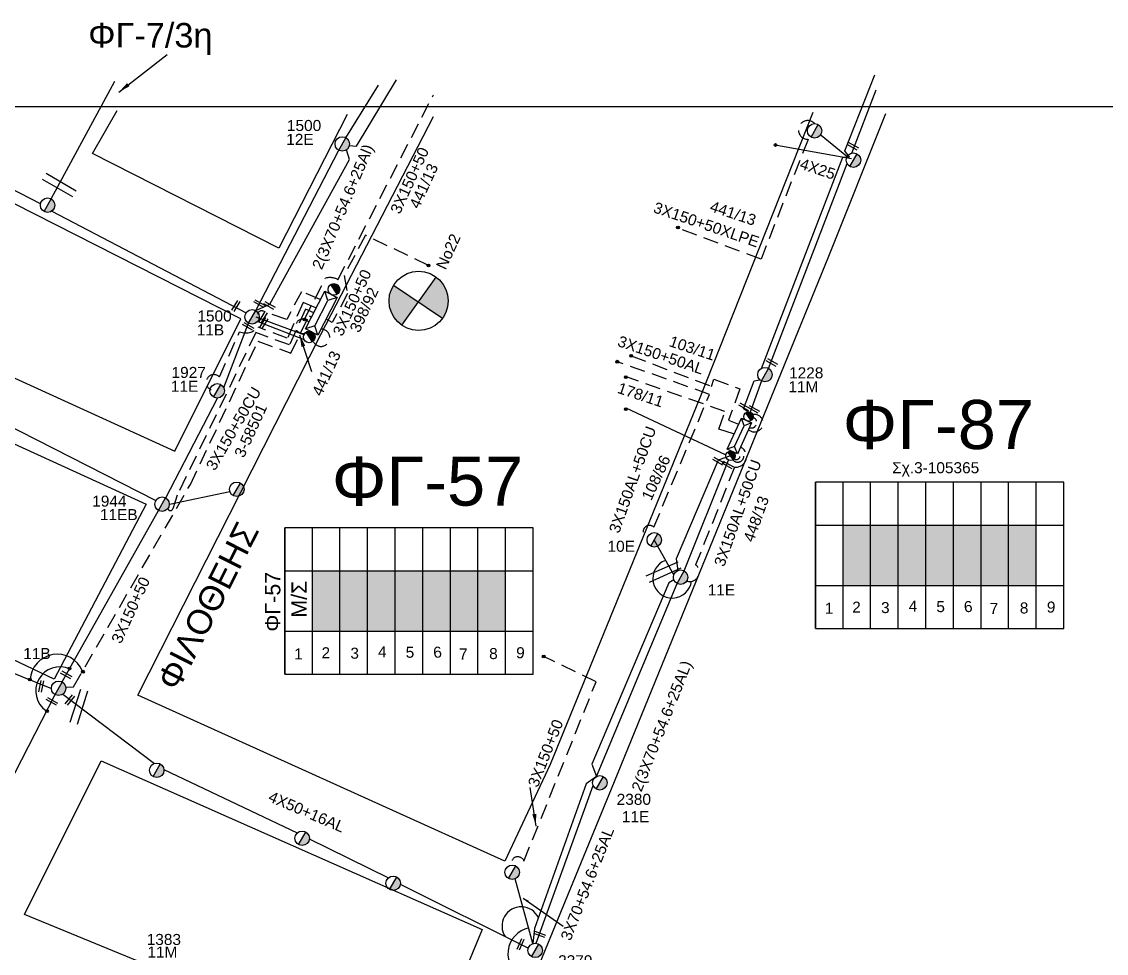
# Model space of a CAD drawing. Header units: millimetres. Extents: x 8791 to 11104, y 1833 to 2902.
# Drawn here: x 9140.8 to 9321.4, y 2741.7 to 2896.9 of the extents above; entities that cross this region are included whole.
import ezdxf
from ezdxf.enums import TextEntityAlignment as Align

# ---------------------------------------------------------------- set-up
doc = ezdxf.new("R2010")
doc.units = ezdxf.units.MM
doc.linetypes.add('DASHED', pattern=[19.05, 12.7, -6.35])
for name, color, linetype in [('Ασφαλειοκιβώτια Χ.Τ 9 αναχωρήσεων', 7, 'Continuous'), ('Γυμνά εναέρια ΧΤ (3Φ)   4x50AL', 7, 'Continuous'), ('Γυμνά εναέρια ΧΤ και ΦΟΠ (3Φ)   4x50+16AL', 7, 'Continuous'), ('Επιγραφές - Σχήματα', 7, 'Continuous'), ('Καλώδια ΧΤ   3x150+50AL', 7, 'DASHED'), ('Καλώδια ΧΤ   3x150+50CU', 7, 'DASHED'), ('Καλώδια ΧΤ   3x150AL+50CU', 7, 'DASHED'), ('Καλώδια ΧΤ   3x150AL+50XLPE', 7, 'DASHED'), ('Μηχανική τομή', 7, 'Continuous'), ('Στύλος ΦΜ', 7, 'Continuous'), ('Στύλος ΦΜ @ 1', 7, 'Continuous'), ('Συνδέσεις', 7, 'Continuous'), ('Συνεστραμμένα ΧΤ   3x70+54.6+25 AL', 7, 'SYN_LINE'), ('Συνεστραμμένα ΧΤ   3x70+54.6+25AL', 7, 'SYN_LINE'), ('Τομή', 7, 'Continuous'), ('Υποσταθμός εναέριος 2 στύλων', 7, 'Continuous'), ('Υποσταθμός πόλεως', 7, 'Continuous'), ('Υπόβαθρο ΔΕΗ', 7, 'Continuous')]:
    doc.layers.add(name, color=color, linetype=linetype)
doc.styles.add('ar', font='ARIAL.TTF')
doc.styles.get("Standard").update_dxf_attribs({"font": 'ARIAL.TTF'})
doc.linetypes.add('SYN_LINE', pattern='A,0.5,-0.0001,["/\\/\\/\\/",Standard,S=0.1,R=0,X=0,Y=-0.05],-0.25', length=0.7501)
doc.dimstyles.new('ISO-25', dxfattribs={"dimtxt": 2.5, "dimasz": 2.5, "dimexe": 1.25, "dimexo": 0.625, "dimtad": 1, "dimtxsty": 'Standard', "dimcen": 2.5, "dimadec": 0, "dimazin": 0, "dimtfac": 1, "dimtmove": 0, "dimatfit": 3, "dimfxl": 1, "dimarcsym": 0})

# ---------------------------------------------------------------- blocks, each defined once
blk = doc.blocks.new('ΥΠΑΡΧΩΝ ΤΣΙΜΕΝΤΕΝΙΟΣ ΣΤΥΛΟΣ')
at = {"layer": 'Στύλος ΦΜ'}
blk.add_hatch(color=256, dxfattribs=at).paths.add_polyline_path([(-1.29, -2.28, 0.574793), (2.62, 0, 0.268822), (1.3, 2.27)])
blk.add_line((-1.29, -2.28), (1.3, 2.27), dxfattribs=at)
blk.add_circle((0, 0), 2.62, dxfattribs=at)
at = {"layer": 'Στύλος ΦΜ', "flags": 4}
for tag, p in [('ΑΡΙΘΜΟΣ', (-4.68, 8.05)), ('ΤΥΠΟΣ', (-4.91, 3.03))]:
    blk.add_attdef(tag, p, '', height=4, dxfattribs=at)
blk = doc.blocks.new('ΥΠΟΣΤΑΘΜΟΣ ΕΝΑΕΡΙΟΣ ΕΠΙ 2 ΣΤΥΛΩΝ')
at = {"layer": 'Υποσταθμός εναέριος 2 στύλων', "linetype": 'Continuous'}
for points in [[(-11.97, -2.11, 0.574793), (-8.45, -0.07, 0.268822), (-9.64, 1.98)], [(9.68, -2.15, 0.574793), (13.19, -0.1, 0.268822), (12.01, 1.95)]]:
    blk.add_hatch(color=256, dxfattribs=at).paths.add_polyline_path(points)
for p, q in [((-11.97, -2.11), (-9.64, 1.98)), ((9.68, -2.15), (12.01, 1.95))]:
    blk.add_line(p, q, dxfattribs=at)
for centre in [(-10.81, -0.07), (10.84, -0.1)]:
    blk.add_circle(centre, 2.36, dxfattribs=at)
at = {"layer": 'Υποσταθμός πόλεως', "linetype": 'Continuous', "ltscale": 40}
blk.add_lwpolyline([(-8.57, 2.82), (8.57, 2.82), (8.57, -2.82), (-8.57, -2.82)], close=True, dxfattribs=at)
for points in [[(-5.75, 0), (-8.57, 2.82)], [(-8.57, -2.82), (-5.75, 0)], [(-5.75, 0), (5.75, 0)], [(5.75, 0), (8.57, 2.82)], [(8.57, -2.82), (5.75, 0)]]:
    blk.add_lwpolyline(points, dxfattribs=at)
at = {"layer": 'Υποσταθμός εναέριος 2 στύλων', "ltscale": 40, "flags": 1}
for tag, p in [('ΜΕΤΑΣΧΗΜΑΤΙΣΜΟΣ', (14.09, 2.51)), ('ΙΣΧΥΣ', (14.07, -0.28)), ('ΑΡΙΘΜΟΣ', (14.19, -3))]:
    blk.add_attdef(tag, p, '', height=1.8, dxfattribs=at)
blk = doc.blocks.new('ΤΟΜΗ')
at = {"layer": 'Τομή', "ltscale": 40}
for p, q in [((-5.68, 0), (5.68, 0)), ((5.68, -2.33), (-5.68, -2.33))]:
    blk.add_line(p, q, dxfattribs=at)
blk = doc.blocks.new('ΑΣΦΑΛΕΙΟΚΙΒΩΤΙΟ ΥΠΟΣΤΑΘΜΟΥ 9 ΑΝΑΧΩΡΗΣΕΩΝ')
at = {"layer": 'Ασφαλειοκιβώτια Χ.Τ 9 αναχωρήσεων', "ltscale": 40}
for p, q in [((-23.8, 40.36), (24.02, 40.36)), ((-9.72, 40.36), (-9.72, -40.64)), ((9.94, 40.36), (9.94, -40.64)), ((-23.8, 31.36), (24.02, 31.36)), ((-23.8, 22.36), (24.02, 22.36)), ((-23.8, 13.36), (24.02, 13.36)), ((-23.8, 4.36), (24.02, 4.36)), ((-23.8, -4.64), (24.02, -4.64)), ((-23.8, -13.64), (24.02, -13.64)), ((-23.8, -22.64), (24.02, -22.64)), ((-23.8, -31.64), (24.02, -31.64))]:
    blk.add_line(p, q, dxfattribs=at)
at = {"layer": 'Ασφαλειοκιβώτια Χ.Τ 9 αναχωρήσεων'}
blk.add_lwpolyline([(-23.8, -40.64), (24.02, -40.64), (24.02, 40.36), (-23.8, 40.36)], close=True, dxfattribs=at)
for s, rotation, p in [('1', 270, (-18.96, 37.31)), ('2', 270, (-18.6, 28.38)), ('3', 270, (-18.74, 18.97)), ('4', 270, (-18.26, 9.95)), ('5', 270, (-18.42, 0.93)), ('6', 274.9707, (-18.52, -8.21)), ('7', 270, (-19, -16.47)), ('8', 270, (-18.86, -26.29)), ('9', 266.863, (-18.5, -35))]:
    blk.add_text(s, height=3.6, rotation=rotation, dxfattribs=at).set_placement(p)
at = {"layer": 'Ασφαλειοκιβώτια Χ.Τ 9 αναχωρήσεων', "ltscale": 40}
for tag, height, p in [('ΟΝΟΜΑ', 5, (-0.16, 44.31)), ('ΚΕΙΜΕΝΟ 1', 2, (17.06, 35.59)), ('ΚΕΙΜΕΝΟ 2', 2, (17.06, 26.88)), ('ΚΕΙΜΕΝΟ 3', 2, (17.06, 17.69)), ('ΚΕΙΜΕΝΟ 4', 2, (17.06, 8.71)), ('ΚΕΙΜΕΝΟ 5', 2, (17.06, -0.13)), ('ΚΕΙΜΕΝΟ 6', 2, (17.06, -9.05)), ('ΚΕΙΜΕΝΟ 7', 2, (17.06, -18.13)), ('ΚΕΙΜΕΝΟ 8', 2, (17.06, -26.85)), ('ΚΕΙΜΕΝΟ 9', 2, (17.06, -35.99)), ('ΣΧ', 2, (-0.1, -42.64))]:
    blk.add_attdef(tag, text='', height=height, dxfattribs=at).set_placement(p, align=Align.MIDDLE_CENTER)
blk = doc.blocks.new('ΜΗΧΑΝΙΚΗ ΤΟΜΗ')
at = {"layer": 'Μηχανική τομή', "ltscale": 40}
for p, q in [((-1.89, 0.78), (1.89, 0.78)), ((1.89, 0), (-1.89, 0))]:
    blk.add_line(p, q, dxfattribs=at)
blk = doc.blocks.new('A$C7C6752A3')
at = {"layer": 'Μηχανική τομή', "xscale": 0.5, "yscale": 0.5, "zscale": 0.5}
blk.add_blockref('ΜΗΧΑΝΙΚΗ ΤΟΜΗ', (0.95, 0), dxfattribs=at)
blk = doc.blocks.new('_ΣΥΝΔΕΣΗ')
at = {"layer": 'Συνδέσεις', "linetype": 'SYN_LINE', "ltscale": 40}
blk.add_hatch(color=256, dxfattribs=at).paths.add_polyline_path([(0.5, -0.01, 1), (-0.5, -0.01, 1)])
at = {"layer": 'Συνδέσεις'}
blk.add_circle((0, -0.01), 0.5, dxfattribs=at)

msp = doc.modelspace()

# ---------------------------------------------------------------- hatches: boundary and pattern name
at = {"layer": 'Ασφαλειοκιβώτια Χ.Τ 9 αναχωρήσεων', "ltscale": 20}
for color, points in [(1, [(9277.48, 2812.97), (9277.48, 2802.94), (9282.08, 2802.94), (9282.08, 2812.97)]), (62, [(9282.11, 2813.07), (9282.11, 2803.04), (9286.7, 2803.04), (9286.7, 2813.07)]), (27, [(9286.67, 2813.07), (9286.67, 2803.04), (9291.27, 2803.04), (9291.27, 2813.07)]), (2, [(9291.37, 2812.99), (9291.37, 2802.96), (9295.97, 2802.96), (9295.97, 2812.99)]), (85, [(9295.95, 2812.99), (9295.95, 2802.96), (9300.55, 2802.96), (9300.55, 2812.99)]), (151, [(9300.55, 2813.02), (9300.55, 2802.99), (9305.14, 2802.99), (9305.14, 2813.02)]), (30, [(9305.14, 2813.02), (9305.14, 2802.99), (9309.74, 2802.99), (9309.74, 2813.02)]), (151, [(9189.16, 2805.42), (9189.16, 2795.39), (9193.75, 2795.39), (9193.75, 2805.42)]), (1, [(9193.75, 2805.42), (9193.75, 2795.39), (9198.35, 2795.39), (9198.35, 2805.42)]), (85, [(9198.35, 2805.42), (9198.35, 2795.39), (9202.94, 2795.39), (9202.94, 2805.42)]), (173, [(9202.94, 2805.42), (9202.94, 2795.39), (9207.53, 2795.39), (9207.53, 2805.42)]), (30, [(9207.53, 2805.42), (9207.53, 2795.39), (9212.13, 2795.39), (9212.13, 2805.42)]), (2, [(9212.1, 2805.35), (9212.1, 2795.31), (9216.7, 2795.31), (9216.7, 2805.35)]), (6, [(9216.75, 2805.42), (9216.75, 2795.39), (9221.35, 2795.39), (9221.35, 2805.42)])]:
    msp.add_hatch(color=color, dxfattribs=at).paths.add_polyline_path(points)
at = {"layer": 'Επιγραφές - Σχήματα'}
h = msp.add_hatch(color=1, dxfattribs=at)
h.paths.add_polyline_path([(9209.75, 2854.36), (9206.79, 2850.21), (9210.83, 2847.48, 0.158648), (9211.78, 2850.38, 0.239646)])
h.paths.add_polyline_path([(9206.79, 2850.21), (9202.67, 2853, 0.140748), (9201.92, 2850.38, 0.245453), (9204.03, 2846.34)])

# ---------------------------------------------------------------- linework, layer by layer
at = {"layer": 'Γυμνά εναέρια ΧΤ (3Φ)   4x50AL', "color": 85}
msp.add_lwpolyline([(9126.28, 2745.88), (9146.31, 2784.82)], dxfattribs=at)
at = {"layer": 'Γυμνά εναέρια ΧΤ και ΦΟΠ (3Φ)   4x50+16AL', "color": 1}
for points in [[(9143.9, 2866.56), (9101.7, 2888.31)], [(9145.78, 2865.34), (9178.13, 2848.41)]]:
    msp.add_lwpolyline(points, dxfattribs=at)
at = {"layer": 'Γυμνά εναέρια ΧΤ και ΦΟΠ (3Φ)   4x50+16AL', "color": 27}
msp.add_lwpolyline([(9145.68, 2867.36), (9156.26, 2886.96)], dxfattribs=at)
at = {"layer": 'Γυμνά εναέρια ΧΤ και ΦΟΠ (3Φ)   4x50+16AL', "color": 85}
for points in [[(9174.4, 2835.94), (9178.53, 2846.67)], [(9164.73, 2817.56), (9173.38, 2834.21)], [(9147.5, 2786.91), (9163.54, 2815.47)]]:
    msp.add_lwpolyline(points, dxfattribs=at)
at = {"layer": 'Γυμνά εναέρια ΧΤ και ΦΟΠ (3Φ)   4x50+16AL', "color": 173}
for points in [[(9128.95, 2834.54), (9163.1, 2817.12)], [(9165.34, 2816.53), (9175.43, 2818.62)]]:
    msp.add_lwpolyline(points, dxfattribs=at)
at = {"layer": 'Γυμνά εναέρια ΧΤ και ΦΟΠ (3Φ)   4x50+16AL', "color": 30}
msp.add_lwpolyline([(9125.9, 2793.81), (9145.7, 2785.81)], dxfattribs=at)
at = {"layer": 'Γυμνά εναέρια ΧΤ και ΦΟΠ (3Φ)   4x50+16AL', "color": 2}
for points in [[(9147.63, 2784.91), (9162.87, 2773.34)], [(9164.43, 2772.33), (9186.64, 2761.77)], [(9188.65, 2760.77), (9201.82, 2754.29)], [(9203.8, 2753.21), (9225.12, 2742.59)]]:
    msp.add_lwpolyline(points, dxfattribs=at)
at = {"layer": 'Επιγραφές - Σχήματα'}
msp.add_lwpolyline([(8808.32, 2882.76), (10848.36, 2882.76), (10848.36, 2881.87)], dxfattribs=at)
at = {"layer": 'Επιγραφές - Σχήματα', "color": 1}
for points in [[(9204.03, 2846.34), (9209.75, 2854.36)], [(9202.67, 2853), (9210.83, 2847.48)]]:
    msp.add_lwpolyline(points, dxfattribs=at)
msp.add_circle((9206.85, 2850.38), 4.93, dxfattribs=at)
at = {"layer": 'Καλώδια ΧΤ   3x150+50AL', "color": 151, "ltscale": 0.2}
for points in [[(9208.51, 2856.3), (9197.99, 2861.32), (9194.45, 2854.59), (9195.01, 2851.61), (9192.47, 2846.78)], [(9192.47, 2846.78), (9191.43, 2847.32)]]:
    msp.add_lwpolyline(points, dxfattribs=at)
at = {"layer": 'Καλώδια ΧΤ   3x150+50AL', "color": 30, "ltscale": 0.2}
for points in [[(9148.09, 2786.03), (9149.4, 2786.11), (9168.84, 2819.8), (9180.09, 2843.68), (9185.55, 2841.7), (9188.61, 2847.9), (9189.06, 2847.65)], [(9242.23, 2841.23), (9255.62, 2836.15), (9255.98, 2837.33), (9260.33, 2835.75), (9258.46, 2830.52), (9260.13, 2829.85)]]:
    msp.add_lwpolyline(points, dxfattribs=at)
at = {"layer": 'Καλώδια ΧΤ   3x150+50AL', "color": 27, "linetype": 'DASHED', "ltscale": 0.2}
msp.add_lwpolyline([(9224.39, 2757.08), (9236.41, 2786.94), (9227.67, 2791.18)], dxfattribs=at)
msp.add_arc((9223.37, 2756.71), 1.09, 19.6854, 195.9433, dxfattribs=at)
at = {"layer": 'Καλώδια ΧΤ   3x150+50CU', "color": 173, "ltscale": 0.2}
msp.add_lwpolyline([(9189.41, 2848.4), (9187.99, 2849.01), (9185.36, 2843.04), (9179.76, 2845.12), (9166.65, 2818.05), (9165.9, 2815.73, -0.810624), (9165.11, 2815.82, -2.226911)], format="xyb", dxfattribs=at)
at = {"layer": 'Καλώδια ΧΤ   3x150+50CU', "color": 151, "ltscale": 0.2}
msp.add_lwpolyline([(9190.5, 2844.63), (9190.49, 2844.64)], dxfattribs=at)
at = {"layer": 'Καλώδια ΧΤ   3x150+50CU', "color": 6, "ltscale": 0.2}
msp.add_arc((9190.61, 2844.25), 1.45, 211.0952, 85.7195, dxfattribs=at)
at = {"layer": 'Καλώδια ΧΤ   3x150AL+50CU', "color": 6, "linetype": 'SYN_LINE', "ltscale": 10}
msp.add_line((9180.05, 2846.97), (9187.77, 2843.98), dxfattribs=at)
at = {"layer": 'Καλώδια ΧΤ   3x150AL+50CU', "color": 2, "linetype": 'DASHED', "ltscale": 0.2}
for points in [[(9193.42, 2853.91), (9209.33, 2884.72)], [(9187.82, 2847.28), (9191.37, 2854.17)]]:
    msp.add_lwpolyline(points, dxfattribs=at)
at = {"layer": 'Καλώδια ΧΤ   3x150AL+50CU', "color": 1, "linetype": 'DASHED', "ltscale": 0.2}
msp.add_lwpolyline([(9190.48, 2850.64), (9187.35, 2851.91), (9184.89, 2847.31), (9181, 2848.65)], dxfattribs=at)
at = {"layer": 'Καλώδια ΧΤ   3x150AL+50CU', "color": 85, "linetype": 'DASHED', "ltscale": 0.2}
msp.add_lwpolyline([(9189.72, 2849.22), (9187.62, 2850.1), (9184.98, 2844.15), (9180.12, 2845.99)], dxfattribs=at)
msp.add_lwpolyline([(9172.29, 2835.61, -1.242168), (9173.67, 2837.72), (9177.05, 2845.24, 0.312099), (9180.1, 2845.97)], format="xyb", dxfattribs=at)
at = {"layer": 'Καλώδια ΧΤ   3x150AL+50CU', "color": 85, "ltscale": 0.2}
msp.add_lwpolyline([(9246.01, 2812.7), (9255.29, 2834.82), (9239.93, 2840.26)], dxfattribs=at)
at = {"layer": 'Καλώδια ΧΤ   3x150AL+50CU', "color": 151, "ltscale": 0.2}
msp.add_lwpolyline([(9259.26, 2828.25), (9256.85, 2829.01), (9256.85, 2829.01), (9257.86, 2831.95), (9241.15, 2837.82)], dxfattribs=at)
at = {"layer": 'Καλώδια ΧΤ   3x150AL+50CU', "color": 2, "linetype": 'DASHED', "ltscale": 0.2}
for centre, radius, start, end in [((9192.1, 2851.66), 2.61, 59.6947, 106.3122), ((9187.57, 2846.15), 1.2, 34.8578, 293.8399), ((9259.99, 2824.53), 1.01, 215.6507, 76.9415)]:
    msp.add_arc(centre, radius, start, end, dxfattribs=at)
at = {"layer": 'Καλώδια ΧΤ   3x150AL+50CU', "color": 1, "linetype": 'DASHED', "ltscale": 0.2}
for centre, radius, start, end in [((9180.7, 2848.04), 0.68, 63.3341, 169.2767), ((9262.75, 2830.02), 1.46, 227.7668, 105.5706)]:
    msp.add_arc(centre, radius, start, end, dxfattribs=at)
at = {"layer": 'Καλώδια ΧΤ   3x150AL+50CU', "color": 3, "linetype": 'DASHED', "ltscale": 0.1}
msp.add_arc((9262.24, 2830.13), 0.909, 252.5105, 84.4503, dxfattribs=at)
at = {"layer": 'Καλώδια ΧΤ   3x150AL+50CU', "color": 27, "linetype": 'DASHED', "ltscale": 0.1}
msp.add_arc((9259.74, 2824.58), 0.634, 233.8873, 52.9378, dxfattribs=at)
at = {"layer": 'Καλώδια ΧΤ   3x150AL+50CU', "color": 85, "ltscale": 0.2}
msp.add_arc((9245.28, 2811.94), 1.05, 46.3139, 251.0018, dxfattribs=at)
at = {"layer": 'Καλώδια ΧΤ   3x150AL+50CU', "color": 0, "linetype": 'Continuous', "ltscale": 0.2}
for centre, radius, start, end in [((9249.08, 2804.13), 3.24, 110.649, 352.8411), ((9146.68, 2787), 4.53, 22.4779, 176.5444), ((9147.11, 2785.42), 4.02, 65.5934, 236.0459), ((9223.92, 2746.28), 3.19, 24.9871, 214.0322), ((9226.17, 2741.63), 4.45, 102.8682, 243.9081)]:
    msp.add_arc(centre, radius, start, end, dxfattribs=at)
at = {"layer": 'Καλώδια ΧΤ   3x150AL+50XLPE', "color": 3, "linetype": 'SYN_LINE', "ltscale": 11}
msp.add_line((9277.79, 2875.37), (9282.81, 2888.03), dxfattribs=at)
at = {"layer": 'Καλώδια ΧΤ   3x150AL+50XLPE', "color": 0, "linetype": 'SYN_LINE', "ltscale": 10}
msp.add_line((9278.9, 2874.02), (9266.48, 2876.24), dxfattribs=at)
at = {"layer": 'Καλώδια ΧΤ   3x150AL+50XLPE', "color": 0, "ltscale": 0.2}
for p, q in [((9278.58, 2874.31), (9277.79, 2875.37)), ((9277.46, 2874.31), (9278.58, 2874.31))]:
    msp.add_line(p, q, dxfattribs=at)
at = {"layer": 'Καλώδια ΧΤ   3x150AL+50XLPE', "color": 3, "ltscale": 0.2}
msp.add_lwpolyline([(9271.69, 2877.29), (9263.86, 2857.33), (9249.8, 2862.59)], dxfattribs=at)
at = {"layer": 'Καλώδια ΧΤ   3x150AL+50XLPE', "color": 85, "ltscale": 0.2}
msp.add_lwpolyline([(9260.45, 2826.04, -0.846831), (9259.47, 2822.71), (9252.97, 2806.44, -0.844865), (9251.49, 2803.72)], format="xyb", dxfattribs=at)
at = {"layer": 'Καλώδια ΧΤ   3x150AL+50XLPE', "color": 3, "ltscale": 0.2}
msp.add_arc((9271.65, 2878.85), 1.56, 43.3323, 271.5603, dxfattribs=at)
at = {"layer": 'Συνεστραμμένα ΧΤ   3x70+54.6+25 AL', "color": 2, "ltscale": 10}
msp.add_line((9196.48, 2876.15), (9203.14, 2887.22), dxfattribs=at)
at = {"layer": 'Συνεστραμμένα ΧΤ   3x70+54.6+25 AL', "color": 3, "ltscale": 5}
msp.add_line((9273.86, 2877.98), (9278.16, 2874.47), dxfattribs=at)
at = {"layer": 'Συνεστραμμένα ΧΤ   3x70+54.6+25 AL', "color": 2, "ltscale": 20}
msp.add_line((9195.27, 2876.26), (9196.48, 2876.15), dxfattribs=at)
at = {"layer": 'Συνεστραμμένα ΧΤ   3x70+54.6+25 AL', "color": 3, "linetype": 'SYN_LINE', "ltscale": 20}
msp.add_line((9263.93, 2839.15), (9277.46, 2874.31), dxfattribs=at)
at = {"layer": 'Συνεστραμμένα ΧΤ   3x70+54.6+25AL', "color": 6, "ltscale": 20}
msp.add_line((9179.72, 2848.76), (9193.54, 2875.47), dxfattribs=at)
at = {"layer": 'Συνεστραμμένα ΧΤ   3x70+54.6+25AL', "color": 2, "ltscale": 20}
for p, q in [((9195.35, 2873.94), (9194.86, 2875.56)), ((9258.79, 2824.59), (9256.72, 2823.87)), ((9256.72, 2823.87), (9249.75, 2807.41)), ((9249.75, 2807.41), (9250.03, 2805.48)), ((9248.51, 2803.45), (9235.68, 2773.25)), ((9249.35, 2803.94), (9248.51, 2803.45)), ((9235.68, 2773.25), (9236.47, 2771.19)), ((9236.47, 2771.19), (9234.75, 2769.96)), ((9234.75, 2769.96), (9226.15, 2745.83)), ((9226.15, 2745.83), (9225.86, 2743.33))]:
    msp.add_line(p, q, dxfattribs=at)
at = {"layer": 'Συνεστραμμένα ΧΤ   3x70+54.6+25AL', "color": 2, "ltscale": 10}
msp.add_line((9179.77, 2847.71), (9187.87, 2844.73), dxfattribs=at)
at = {"layer": 'Συνεστραμμένα ΧΤ   3x70+54.6+25AL', "color": 3, "ltscale": 5}
for p, q in [((9262.72, 2837.08), (9263.66, 2837.25)), ((9260.93, 2832.41), (9262.72, 2837.08)), ((9261.71, 2831.9), (9260.93, 2832.41))]:
    msp.add_line(p, q, dxfattribs=at)
at = {"layer": 'Συνεστραμμένα ΧΤ   3x70+54.6+25AL', "color": 1, "ltscale": 7}
msp.add_line((9263.92, 2837.05), (9262.07, 2831.85), dxfattribs=at)
at = {"layer": 'Συνεστραμμένα ΧΤ   3x70+54.6+25AL', "color": 27, "ltscale": 20}
for p, q in [((9251.07, 2805.4), (9258.45, 2823.88)), ((9236.47, 2771.19), (9249.88, 2803.31)), ((9226.43, 2743.39), (9235.9, 2769.69))]:
    msp.add_line(p, q, dxfattribs=at)
at = {"layer": 'Συνεστραμμένα ΧΤ   3x70+54.6+25AL', "color": 85, "ltscale": 8}
msp.add_line((9249.34, 2804.74), (9246.09, 2810.58), dxfattribs=at)
at = {"layer": 'Συνεστραμμένα ΧΤ   3x70+54.6+25AL', "color": 27, "ltscale": 10}
msp.add_line((9225.86, 2743.33), (9222.94, 2754.13), dxfattribs=at)
at = {"layer": 'Συνεστραμμένα ΧΤ   3x70+54.6+25AL', "color": 6, "ltscale": 10}
msp.add_lwpolyline([(9194.73, 2877.56), (9200.19, 2886.33)], dxfattribs=at)
at = {"layer": 'Συνεστραμμένα ΧΤ   3x70+54.6+25AL', "color": 1, "ltscale": 11}
msp.add_lwpolyline([(9278.99, 2875.01), (9283.02, 2885.55)], dxfattribs=at)
at = {"layer": 'Συνεστραμμένα ΧΤ   3x70+54.6+25AL', "color": 2, "ltscale": 20}
msp.add_lwpolyline([(9179.72, 2848.76), (9182.08, 2849.84), (9195.35, 2873.94)], dxfattribs=at)
at = {"layer": 'Συνεστραμμένα ΧΤ   3x70+54.6+25AL', "color": 1, "ltscale": 20}
msp.add_lwpolyline([(9265.11, 2839.14), (9278.18, 2873.28)], dxfattribs=at)
at = {"layer": 'Συνεστραμμένα ΧΤ   3x70+54.6+25AL', "color": 27, "ltscale": 20}
msp.add_lwpolyline([(9257.96, 2824.74), (9241.4, 2832.49)], dxfattribs=at)
at = {"layer": 'Υπόβαθρο ΔΕΗ'}
for points in [[(9077.3, 2348.76), (9052.95, 2293.05), (9045.61, 2289.44), (9040.98, 2290.83), (9064.05, 2345.72), (9121.74, 2483.07), (9147.92, 2546.6), (9182.28, 2630.14), (9204.78, 2685.81), (9239.45, 2770.36), (9275.14, 2857.83), (9284.65, 2881.57)], [(9074.36, 2882.15), (9070.43, 2869.03), (9166.24, 2825.33), (9177.27, 2847.39), (9108.57, 2882.26)], [(9194.96, 2881.43), (9183.55, 2859.18), (9152.54, 2874.92), (9156.65, 2882.07)], [(9272.49, 2881.76), (9253.65, 2834.22), (9228.74, 2773.18), (9221.21, 2757.04), (9160.09, 2784.7), (9190.58, 2844.77), (9209.34, 2881.12)]]:
    msp.add_lwpolyline(points, dxfattribs=at)
for points in [[(9067.06, 2859.65), (9161.51, 2816.54), (9146.18, 2787.38), (9057.58, 2829.51)], [(9154.01, 2773.77), (9217.43, 2745.66), (9207.23, 2721.05), (9141.2, 2748.17)]]:
    msp.add_lwpolyline(points, close=True, dxfattribs=at)

# ---------------------------------------------------------------- block references
at = {"layer": 'Ασφαλειοκιβώτια Χ.Τ 9 αναχωρήσεων', "xscale": 0.5104822389464277, "yscale": 0.5104822389464277, "zscale": 0.5104822389464277, "rotation": 90}
msp.add_blockref('ΑΣΦΑΛΕΙΟΚΙΒΩΤΙΟ ΥΠΟΣΤΑΘΜΟΥ 9 ΑΝΑΧΩΡΗΣΕΩΝ', (9293.53, 2807.95), dxfattribs=at)
msp.add_blockref('ΑΣΦΑΛΕΙΟΚΙΒΩΤΙΟ ΥΠΟΣΤΑΘΜΟΥ 9 ΑΝΑΧΩΡΗΣΕΩΝ', (9205.17, 2800.35), dxfattribs=at).add_auto_attribs({'ΟΝΟΜΑ': 'ΦΓ-57'})
at = {"layer": 'Επιγραφές - Σχήματα', "ltscale": 20}
for p, xscale, yscale, zscale, rotation in [((9278.19, 2876.45), 1.020964477892855, 1.020964477892855, 1.020964477892855, 330.6727937061742), ((9176.75, 2850.47), 1.020964477892856, 1.020964477892856, 1.020964477892856, 238.6273482189124), ((9179.4, 2850.22), 1.020964477892855, 1.020964477892855, 1.020964477892855, 330.6727937061744), ((9181.06, 2849.92), 1.020964477892855, 1.020964477892855, 1.020964477892855, 330.6727937061744), ((9181.28, 2848.62), 1.020964477892856, 1.020964477892856, 1.020964477892856, 238.6273482189124), ((9177.52, 2846.44), 1.020964477892855, 1.020964477892855, 1.020964477892855, 330.6727937061743), ((9181.4, 2847.62), 1.020964477892856, 1.020964477892856, 1.020964477892856, 238.6273482189124), ((9264.72, 2840.43), 1.020964477892855, 1.020964477892855, 1.020964477892855, 330.6727937061743), ((9260.16, 2833.04), 1.020964477892855, 1.020964477892855, 1.020964477892855, 330.6727937061743), ((9261.7, 2832.61), 1.020964477892855, 1.020964477892855, 1.020964477892855, 330.6727937061743), ((9255.82, 2823.99), 1.020964477892855, 1.020964477892855, 1.020964477892855, 330.6727937061743), ((9257.37, 2823.37), 1.020964477892855, 1.020964477892855, 1.020964477892855, 330.6727937061743), ((9147.23, 2788.4), 1.020964477892855, 1.020964477892855, 1.020964477892855, 330.6727937061745), ((9144.02, 2785.2), 1.020964477892855, 1.020964477892855, 1.020964477892855, 78.86946751347263), ((9144.84, 2783.98), 1.020964477892855, 1.020964477892855, 1.020964477892855, 330.6727937061745), ((9148.33, 2783.03), 1.020964477892855, 1.020964477892855, 1.020964477892855, 51.3988171082712)]:
    msp.add_blockref('A$C7C6752A3', p, dxfattribs=dict(at, xscale=xscale, yscale=yscale, zscale=zscale, rotation=rotation))
at = {"layer": 'Μηχανική τομή'}
for p, xscale, yscale, zscale, rotation in [((9227.09, 2745.06), 0.5104822389465117, 0.5104822389465117, 0.5104822389465117, 160.1680986186959), ((9223.64, 2743.3), 0.510482238946582, 0.510482238946582, 0.510482238946582, 246.3533395885863)]:
    msp.add_blockref('ΜΗΧΑΝΙΚΗ ΤΟΜΗ', p, dxfattribs=dict(at, xscale=xscale, yscale=yscale, zscale=zscale, rotation=rotation))
at = {"layer": 'Στύλος ΦΜ @ 1', "ltscale": 40}
ref = msp.add_blockref('ΥΠΑΡΧΩΝ ΤΣΙΜΕΝΤΕΝΙΟΣ ΣΤΥΛΟΣ', (9194.14, 2876.52), dxfattribs=dict(at, xscale=0.4594340150515993, yscale=0.4594340150515993, zscale=0.4594340150515993))
ref.add_attrib('ΤΥΠΟΣ', '12E', (9184.81, 2876.37), dxfattribs={"layer": 'Στύλος ΦΜ', "height": 1.838, "flags": 4})
ref.add_attrib('ΑΡΙΘΜΟΣ', '1500', (9184.92, 2878.68), dxfattribs={"layer": 'Στύλος ΦΜ', "height": 1.838, "flags": 4})
at = {"layer": 'Στύλος ΦΜ @ 1', "ltscale": 40, "xscale": 0.4594340150515993, "yscale": 0.4594340150515993, "zscale": 0.4594340150515993}
for p in [(9272.78, 2878.71), (9279.25, 2873.83), (9145.08, 2866.32), (9176.57, 2819), (9163.24, 2772.2), (9187.45, 2760.88), (9222.43, 2755.22), (9202.61, 2753.38)]:
    msp.add_blockref('ΥΠΑΡΧΩΝ ΤΣΙΜΕΝΤΕΝΙΟΣ ΣΤΥΛΟΣ', p, dxfattribs=at)
at = {"layer": 'Στύλος ΦΜ @ 1', "ltscale": 40}
ref = msp.add_blockref('ΥΠΑΡΧΩΝ ΤΣΙΜΕΝΤΕΝΙΟΣ ΣΤΥΛΟΣ', (9179.12, 2847.72), dxfattribs=dict(at, xscale=0.4594340150515993, yscale=0.4594340150515993, zscale=0.4594340150515993))
ref.add_attrib('ΤΥΠΟΣ', '11B', (9169.9, 2844.64), dxfattribs={"layer": 'Στύλος ΦΜ', "height": 1.838, "flags": 4})
ref.add_attrib('ΑΡΙΘΜΟΣ', '1500', (9170.01, 2846.95), dxfattribs={"layer": 'Στύλος ΦΜ', "height": 1.838, "flags": 4})
ref = msp.add_blockref('ΥΠΑΡΧΩΝ ΤΣΙΜΕΝΤΕΝΙΟΣ ΣΤΥΛΟΣ', (9173.31, 2835.41), dxfattribs=dict(at, xscale=0.4594340150515993, yscale=0.4594340150515993, zscale=0.4594340150515993))
ref.add_attrib('ΤΥΠΟΣ', '11E', (9165.6, 2835.24), dxfattribs={"layer": 'Στύλος ΦΜ', "height": 1.838, "flags": 4})
ref.add_attrib('ΑΡΙΘΜΟΣ', '1927', (9165.71, 2837.55), dxfattribs={"layer": 'Στύλος ΦΜ', "height": 1.838, "flags": 4})
ref = msp.add_blockref('ΥΠΑΡΧΩΝ ΤΣΙΜΕΝΤΕΝΙΟΣ ΣΤΥΛΟΣ', (9264.51, 2838.1), dxfattribs=dict(at, xscale=0.4594340150515993, yscale=0.4594340150515993, zscale=0.4594340150515993))
ref.add_attrib('ΤΥΠΟΣ', '11M', (9268.42, 2835.17), dxfattribs={"layer": 'Στύλος ΦΜ', "height": 1.838, "flags": 4})
ref.add_attrib('ΑΡΙΘΜΟΣ', '1228', (9268.53, 2837.48), dxfattribs={"layer": 'Στύλος ΦΜ', "height": 1.838, "flags": 4})
ref = msp.add_blockref('ΥΠΑΡΧΩΝ ΤΣΙΜΕΝΤΕΝΙΟΣ ΣΤΥΛΟΣ', (9164.13, 2816.52), dxfattribs=dict(at, xscale=0.4594340150515993, yscale=0.4594340150515993, zscale=0.4594340150515993))
ref.add_attrib('ΤΥΠΟΣ', '11EB', (9153.79, 2813.87), dxfattribs={"layer": 'Στύλος ΦΜ', "height": 1.838, "flags": 4})
ref.add_attrib('ΑΡΙΘΜΟΣ', '1944', (9152.5, 2816.11), dxfattribs={"layer": 'Στύλος ΦΜ', "height": 1.838, "flags": 4})
ref = msp.add_blockref('ΥΠΑΡΧΩΝ ΤΣΙΜΕΝΤΕΝΙΟΣ ΣΤΥΛΟΣ', (9246.08, 2810.58), dxfattribs=dict(at, xscale=0.4594340150515993, yscale=0.4594340150515993, zscale=0.4594340150515993))
ref.add_attrib('ΤΥΠΟΣ', '10E', (9238.31, 2808.6), dxfattribs={"layer": 'Στύλος ΦΜ', "height": 1.838, "flags": 4})
ref = msp.add_blockref('ΥΠΑΡΧΩΝ ΤΣΙΜΕΝΤΕΝΙΟΣ ΣΤΥΛΟΣ', (9250.47, 2804.36), dxfattribs=dict(at, xscale=0.4594340150515993, yscale=0.4594340150515993, zscale=0.4594340150515993))
ref.add_attrib('ΤΥΠΟΣ', '11E', (9254.98, 2801.33), dxfattribs={"layer": 'Στύλος ΦΜ', "height": 1.838, "flags": 4})
ref = msp.add_blockref('ΥΠΑΡΧΩΝ ΤΣΙΜΕΝΤΕΝΙΟΣ ΣΤΥΛΟΣ', (9146.9, 2785.86), dxfattribs=dict(at, xscale=0.4594340150515993, yscale=0.4594340150515993, zscale=0.4594340150515993))
ref.add_attrib('ΤΥΠΟΣ', '11B', (9141.02, 2790.73), dxfattribs={"layer": 'Στύλος ΦΜ', "height": 1.838, "flags": 4})
ref = msp.add_blockref('ΥΠΑΡΧΩΝ ΤΣΙΜΕΝΤΕΝΙΟΣ ΣΤΥΛΟΣ', (9237.02, 2770.12), dxfattribs=dict(at, xscale=0.4594340150515993, yscale=0.4594340150515993, zscale=0.4594340150515993))
ref.add_attrib('ΤΥΠΟΣ', '11E', (9240.68, 2763.56), dxfattribs={"layer": 'Στύλος ΦΜ', "height": 1.838, "flags": 4})
ref.add_attrib('ΑΡΙΘΜΟΣ', '2380', (9239.83, 2766.45), dxfattribs={"layer": 'Στύλος ΦΜ', "height": 1.838, "flags": 4})
ref = msp.add_blockref('ΥΠΑΡΧΩΝ ΤΣΙΜΕΝΤΕΝΙΟΣ ΣΤΥΛΟΣ', (9161.11, 2738.19), dxfattribs=dict(at, xscale=0.4594340150515993, yscale=0.4594340150515993, zscale=0.4594340150515993))
ref.add_attrib('ΤΥΠΟΣ', '11M', (9161.69, 2741.01), dxfattribs={"layer": 'Στύλος ΦΜ', "height": 1.838, "flags": 4})
ref.add_attrib('ΑΡΙΘΜΟΣ', '1383', (9161.57, 2743.11), dxfattribs={"layer": 'Στύλος ΦΜ', "height": 1.838, "flags": 4})
ref = msp.add_blockref('ΥΠΑΡΧΩΝ ΤΣΙΜΕΝΤΕΝΙΟΣ ΣΤΥΛΟΣ', (9226.26, 2742.2), dxfattribs=dict(at, xscale=0.4594340150515993, yscale=0.4594340150515993, zscale=0.4594340150515993))
ref.add_attrib('ΤΥΠΟΣ', '11ΛB', (9229.97, 2737.25), dxfattribs={"layer": 'Στύλος ΦΜ', "height": 1.838, "flags": 4})
ref.add_attrib('ΑΡΙΘΜΟΣ', '2379', (9230.08, 2739.56), dxfattribs={"layer": 'Στύλος ΦΜ', "height": 1.838, "flags": 4})
at = {"layer": 'Συνδέσεις', "xscale": 0.4594340150518314, "yscale": 0.4594340150518314, "zscale": 0.4594340150518314}
for p in [(9266.27, 2876.35), (9250.03, 2862.6), (9208.51, 2856.3), (9187.86, 2847.3), (9242.24, 2841.24), (9239.93, 2840.26), (9241.35, 2837.67), (9241.35, 2832.35), (9227.67, 2791.18), (9148.7, 2789.14), (9150.96, 2788.63), (9142.1, 2787.33), (9144.97, 2782.07)]:
    msp.add_blockref('_ΣΥΝΔΕΣΗ', p, dxfattribs=at)
at = {"layer": 'Τομή'}
for p, xscale, yscale, zscale, rotation in [((9147.34, 2870.18), 0.5104822389467584, 0.5104822389467584, 0.5104822389467584, 329.8152754066572), ((9247.88, 2804.68), 0.5104822389466925, 0.5104822389466925, 0.5104822389466925, 203.9889329891795), ((9150.84, 2782.6), 0.5104822389466456, 0.5104822389466456, 0.5104822389466456, 252.4714828598129)]:
    msp.add_blockref('ΤΟΜΗ', p, dxfattribs=dict(at, xscale=xscale, yscale=yscale, zscale=zscale, rotation=rotation))
at = {"layer": 'Υποσταθμός εναέριος 2 στύλων'}
for p, xscale, yscale, zscale, rotation in [((9190.65, 2848.35), 0.4118796672061802, 0.4118796672061802, 0.4118796672061802, 62.59862835924813), ((9260.26, 2827.86), 0.3317874363349883, 0.3317874363349883, 0.3317874363349883, 65.39869902401107)]:
    msp.add_blockref('ΥΠΟΣΤΑΘΜΟΣ ΕΝΑΕΡΙΟΣ ΕΠΙ 2 ΣΤΥΛΩΝ', p, dxfattribs=dict(at, xscale=xscale, yscale=yscale, zscale=zscale, rotation=rotation))

# ---------------------------------------------------------------- texts
at = {"layer": 'Γυμνά εναέρια ΧΤ και ΦΟΠ (3Φ)   4x50+16AL', "ltscale": 0.2}
msp.add_text('4X50+16AL', height=1.838, rotation=336.732, dxfattribs=at).set_placement((9188.22, 2765.3), align=Align.MIDDLE)
at = {"layer": 'Επιγραφές - Σχήματα', "ltscale": 20, "width": 19.788, "attachment_point": 1, "style": 'ar'}
for s, insert, char_height in [('ΦΓ-7/3η', (9151.83, 2896.67), 4.084), ('ΦΓ-87', (9277.44, 2833.88), 8.168), ('ΦΓ-57', (9192.39, 2824.45), 8.168), ('Σχ.3-105365', (9285.7, 2823.52), 1.8377)]:
    msp.add_mtext(s, dxfattribs=dict(at, insert=insert, char_height=char_height))
at = {"layer": 'Επιγραφές - Σχήματα', "ltscale": 20, "attachment_point": 1, "style": 'ar'}
for s, insert, char_height, width, rotation in [('4X25', (9270.76, 2874.19), 1.838, 19.1711, 341.5834), ('441/13', (9205.22, 2866.35), 1.838, 19.1711, 65.3406), ('441/13', (9255.78, 2867.1), 1.838, 19.1711, 341.5834), ('Νο22', (9209.67, 2856.2), 1.838, 19.1711, 65.3406), ('398/92', (9195.29, 2845.72), 1.838, 19.1711, 65.3406), ('103/11', (9248.99, 2844.63), 1.838, 19.1711, 341.5834), ('441/13', (9189, 2835.13), 1.838, 19.1711, 65.3406), ('178/11', (9240.38, 2836.85), 1.838, 19.1711, 341.5834), ('3-58501', (9176.07, 2824.88), 1.838, 19.1711, 65.3406), ('108/86', (9243.9, 2817.75), 1.838, 19.1711, 65.3406), ('ΦΙΛΟΘΕΗΣ', (9163.08, 2786.99), 4.084, 40.3352, 63.196), ('Μ/Σ', (9185.68, 2797.62), 2.552, 4.4216, 90)]:
    msp.add_mtext(s, dxfattribs=dict(at, insert=insert, char_height=char_height, width=width, rotation=rotation))
at = {"layer": 'Καλώδια ΧΤ   3x150+50AL', "ltscale": 0.2}
for s, height, p in [('3X150+50XLPE', 1.8377, (9254.76, 2863.09)), ('3X150+50AL', 1.838, (9247.18, 2841.37))]:
    msp.add_text(s, height=height, rotation=341.1768, dxfattribs=at).set_placement(p, align=Align.MIDDLE)
at = {"layer": 'Καλώδια ΧΤ   3x150+50AL', "ltscale": 20, "char_height": 1.838, "attachment_point": 1, "style": 'ar'}
for insert, width, rotation in [((9202.05, 2865.48), 19.1711, 65.3406), ((9192.47, 2845.12), 19.1711, 65.3406), ((9155.6, 2793.92), 19.1711, 65.3406), ((9224.97, 2769.91), 16.1731, 68.5623)]:
    msp.add_mtext('3Χ150+50', dxfattribs=dict(at, insert=insert, width=width, rotation=rotation))
at = {"layer": 'Καλώδια ΧΤ   3x150+50CU', "ltscale": 0.2}
msp.add_text('3X150+50CU', height=1.838, rotation=59.7219, dxfattribs=at).set_placement((9176.03, 2829.12), align=Align.MIDDLE)
at = {"layer": 'Καλώδια ΧΤ   3x150AL+50CU', "ltscale": 0.2}
for s, height, p in [('3X150AL+50CU', 1.8377, (9242.47, 2820.62)), ('3X150AL+50CU', 1.8377, (9259.98, 2815.06)), ('448/13', 1.838, (9263.01, 2814.09))]:
    msp.add_text(s, height=height, rotation=70.3721, dxfattribs=at).set_placement(p, align=Align.MIDDLE)
at = {"layer": 'Συνεστραμμένα ΧΤ   3x70+54.6+25AL', "ltscale": 20}
for s, rotation, p in [('2(3X70+54.6+25Al)', 67.1137, (9194.42, 2865.98)), ('2(3X70+54.6+25AL)', 68.5446, (9247.52, 2779.5)), ('3X70+54.6+25AL', 68.5446, (9234.93, 2753.31))]:
    msp.add_text(s, height=1.8377, rotation=rotation, dxfattribs=at).set_placement(p, align=Align.MIDDLE)

# ---------------------------------------------------------------- leaders
at = {"layer": 'Επιγραφές - Σχήματα', "ltscale": 40}
for points, override in [([(9156.93, 2885.16), (9164.98, 2891.44)], {"dimasz": 2, "dimtad": 0}), ([(9187.04, 2844.72), (9189.01, 2838.6)], {"dimasz": 2, "dimtad": 0}), ([(9226.41, 2762.92), (9225.41, 2769.32)], {"dimasz": 2, "dimtad": 0}), ([(9224.27, 2750.93), (9230.92, 2746.23)], {"dimasz": 1, "dimtad": 0})]:
    msp.add_leader(points, dimstyle='ISO-25', override=override, dxfattribs=at)

doc.saveas('drawing.dxf')
